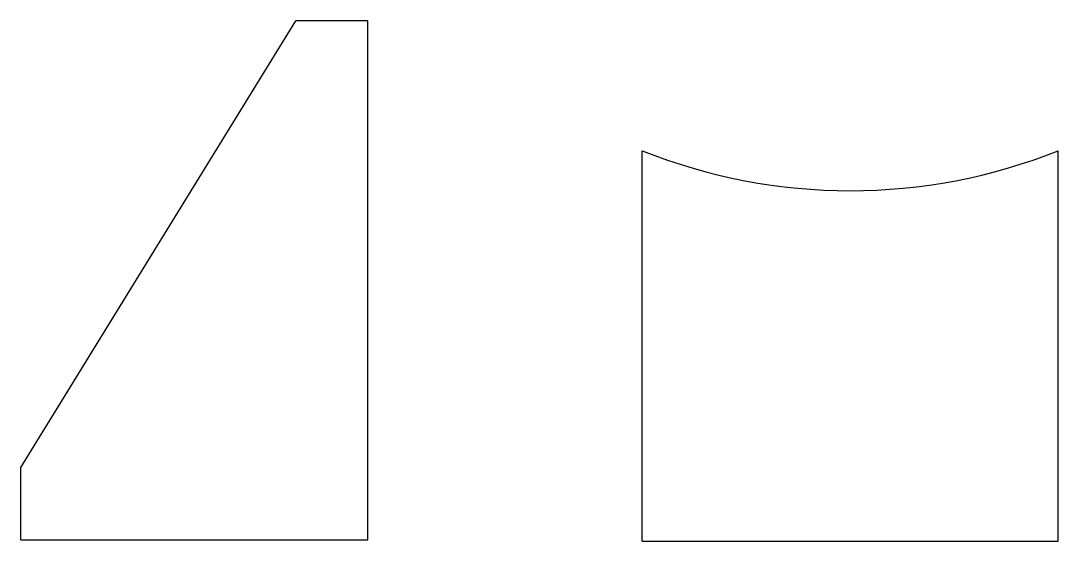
# Model space of a CAD drawing. Header units: inches. Extents: x 70 to 371, y 22 to 174.
import ezdxf

# ---------------------------------------------------------------- set-up
doc = ezdxf.new("R2010")
doc.units = ezdxf.units.IN
doc.header["$MEASUREMENT"] = 0

msp = doc.modelspace()

# ---------------------------------------------------------------- linework, layer by layer
for p, q in [((69.62, 43.61), (149.62, 173.61)), ((170.62, 173.61), (149.62, 173.61)), ((170.62, 22.61), (170.62, 173.61)), ((250.44, 22.15), (250.44, 135.79)), ((371.44, 22.15), (371.44, 135.79)), ((69.62, 22.61), (69.62, 43.61)), ((69.62, 22.61), (170.62, 22.61)), ((250.44, 22.15), (371.44, 22.15))]:
    msp.add_line(p, q)
msp.add_arc((310.94, 287.15), 163, 248.2125, 291.7875)

doc.saveas('drawing.dxf')
